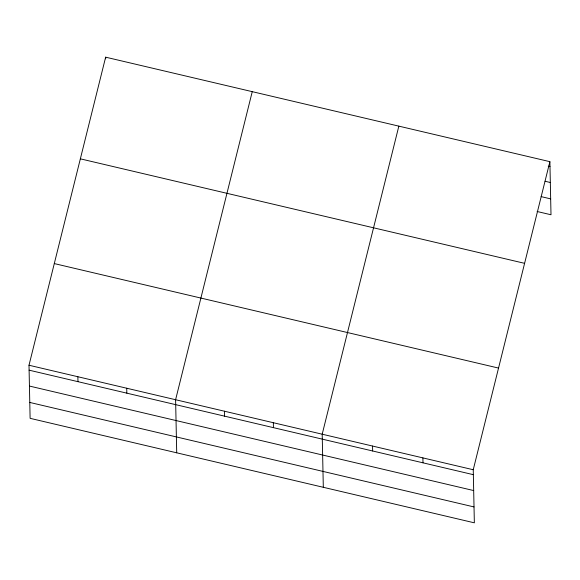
<?xml version="1.0" encoding="UTF-8"?>
<svg xmlns="http://www.w3.org/2000/svg" width="580" height="580" viewBox="0 0 580 580"><rect width="100%" height="100%" fill="white"/><g stroke="black" fill="none" stroke-linecap="round" stroke-linejoin="round"><path stroke-width="0.87" d="M549.891 161.668L473.244 469.735L474.353 522.827L30.109 418.332L29 365.24L105.647 57.173L549.891 161.668L551 214.76L537.109 211.497M252.249 91.654L175.602 399.721L176.712 452.813M398.844 126.143L322.197 434.21L323.314 487.294M548.252 166.199L549.992 166.605M545.113 181.272L550.326 182.497M541.118 196.62L550.666 198.868M80.352 158.833L524.596 263.334M54.295 263.581L498.532 368.075M29 365.24L473.244 469.735M29.101 370.171L473.345 474.672M29.435 386.062L473.679 490.564M29.776 402.44L474.019 506.935M422.892 457.896L422.994 462.825M372.548 446.049L372.65 450.986M273.332 422.711L273.434 427.649M224.467 411.22L224.569 416.15M126.73 388.23L126.839 393.16M105.647 57.173L105.683 58.819M77.865 376.732L77.966 381.669"/></g></svg>
